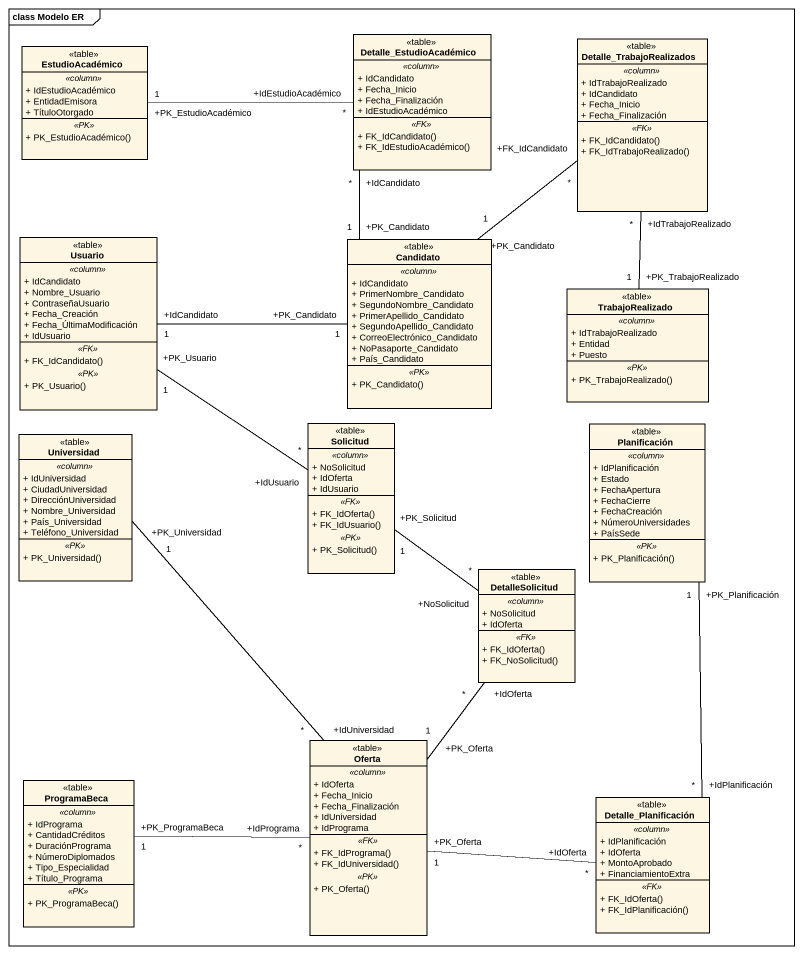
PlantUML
@startuml
mainframe class Modelo ER
hide circle
hide empty members
skinparam classAttributeIconSize 0
class EstudioAcadémico <<table>> {
  .. <<column>> ..
  + IdEstudioAcadémico
  + EntidadEmisora
  + TítuloOtorgado
  .. <<PK>> ..
  + PK_EstudioAcadémico()
}
class Detalle_EstudioAcadémico <<table>> {
  .. <<column>> ..
  + IdCandidato
  + Fecha_Inicio
  + Fecha_Finalización
  + IdEstudioAcadémico
  .. <<FK>> ..
  + FK_IdCandidato()
  + FK_IdEstudioAcadémico()
}
class Detalle_TrabajoRealizados <<table>> {
  .. <<column>> ..
  + IdTrabajoRealizado
  + IdCandidato
  + Fecha_Inicio
  + Fecha_Finalización
  .. <<FK>> ..
  + FK_IdCandidato()
  + FK_IdTrabajoRealizado()
}
class Usuario <<table>> {
  .. <<column>> ..
  + IdCandidato
  + Nombre_Usuario
  + ContraseñaUsuario
  + Fecha_Creación
  + Fecha_ÚltimaModificación
  + IdUsuario
  .. <<FK>> ..
  + FK_IdCandidato()
  .. <<PK>> ..
  + PK_Usuario()
}
class Candidato <<table>> {
  .. <<column>> ..
  + IdCandidato
  + PrimerNombre_Candidato
  + SegundoNombre_Candidato
  + PrimerApellido_Candidato
  + SegundoApellido_Candidato
  + CorreoElectrónico_Candidato
  + NoPasaporte_Candidato
  + País_Candidato
  .. <<PK>> ..
  + PK_Candidato()
}
class TrabajoRealizado <<table>> {
  .. <<column>> ..
  + IdTrabajoRealizado
  + Entidad
  + Puesto
  .. <<PK>> ..
  + PK_TrabajoRealizado()
}
class Universidad <<table>> {
  .. <<column>> ..
  + IdUniversidad
  + CiudadUniversidad
  + DirecciónUniversidad
  + Nombre_Universidad
  + País_Universidad
  + Teléfono_Universidad
  .. <<PK>> ..
  + PK_Universidad()
}
class Solicitud <<table>> {
  .. <<column>> ..
  + NoSolicitud
  + IdOferta
  + IdUsuario
  .. <<FK>> ..
  + FK_IdOferta()
  + FK_IdUsuario()
  .. <<PK>> ..
  + PK_Solicitud()
}
class Planificación <<table>> {
  .. <<column>> ..
  + IdPlanificación
  + Estado
  + FechaApertura
  + FechaCierre
  + FechaCreación
  + NúmeroUniversidades
  + PaísSede
  .. <<PK>> ..
  + PK_Planificación()
}
class DetalleSolicitud <<table>> {
  .. <<column>> ..
  + NoSolicitud
  + IdOferta
  .. <<FK>> ..
  + FK_IdOferta()
  + FK_NoSolicitud()
}
class Oferta <<table>> {
  .. <<column>> ..
  + IdOferta
  + Fecha_Inicio
  + Fecha_Finalización
  + IdUniversidad
  + IdPrograma
  .. <<FK>> ..
  + FK_IdPrograma()
  + FK_IdUniversidad()
  .. <<PK>> ..
  + PK_Oferta()
}
class ProgramaBeca <<table>> {
  .. <<column>> ..
  + IdPrograma
  + CantidadCréditos
  + DuraciónPrograma
  + NúmeroDiplomados
  + Tipo_Especialidad
  + Título_Programa
  .. <<PK>> ..
  + PK_ProgramaBeca()
}
class Detalle_Planificación <<table>> {
  .. <<column>> ..
  + IdPlanificación
  + IdOferta
  + MontoAprobado
  + FinanciamientoExtra
  .. <<FK>> ..
  + FK_IdOferta()
  + FK_IdPlanificación()
}
Detalle_EstudioAcadémico "+IdEstudioAcadémico\n*" -left- "+PK_EstudioAcadémico\n1" EstudioAcadémico
Detalle_EstudioAcadémico "+IdCandidato\n*" -- "+PK_Candidato\n1" Candidato
Detalle_TrabajoRealizados "+FK_IdCandidato\n*" -- "+PK_Candidato\n1" Candidato
Detalle_TrabajoRealizados "+IdTrabajoRealizado\n*" -- "+PK_TrabajoRealizado\n1" TrabajoRealizado
Usuario "+IdCandidato\n1" -right- "+PK_Candidato\n1" Candidato
Solicitud "+IdUsuario\n*" -up- "+PK_Usuario\n1" Usuario
DetalleSolicitud "+NoSolicitud\n*" -up- "+PK_Solicitud\n1" Solicitud
DetalleSolicitud "+IdOferta\n*" -- "+PK_Oferta\n1" Oferta
Oferta "+IdUniversidad\n*" -up- "+PK_Universidad\n1" Universidad
Oferta "+IdPrograma\n*" -left- "+PK_ProgramaBeca\n1" ProgramaBeca
Detalle_Planificación "+IdPlanificación\n*" -up- "+PK_Planificación\n1" Planificación
Detalle_Planificación "+IdOferta\n*" -left- "+PK_Oferta\n1" Oferta
@enduml
